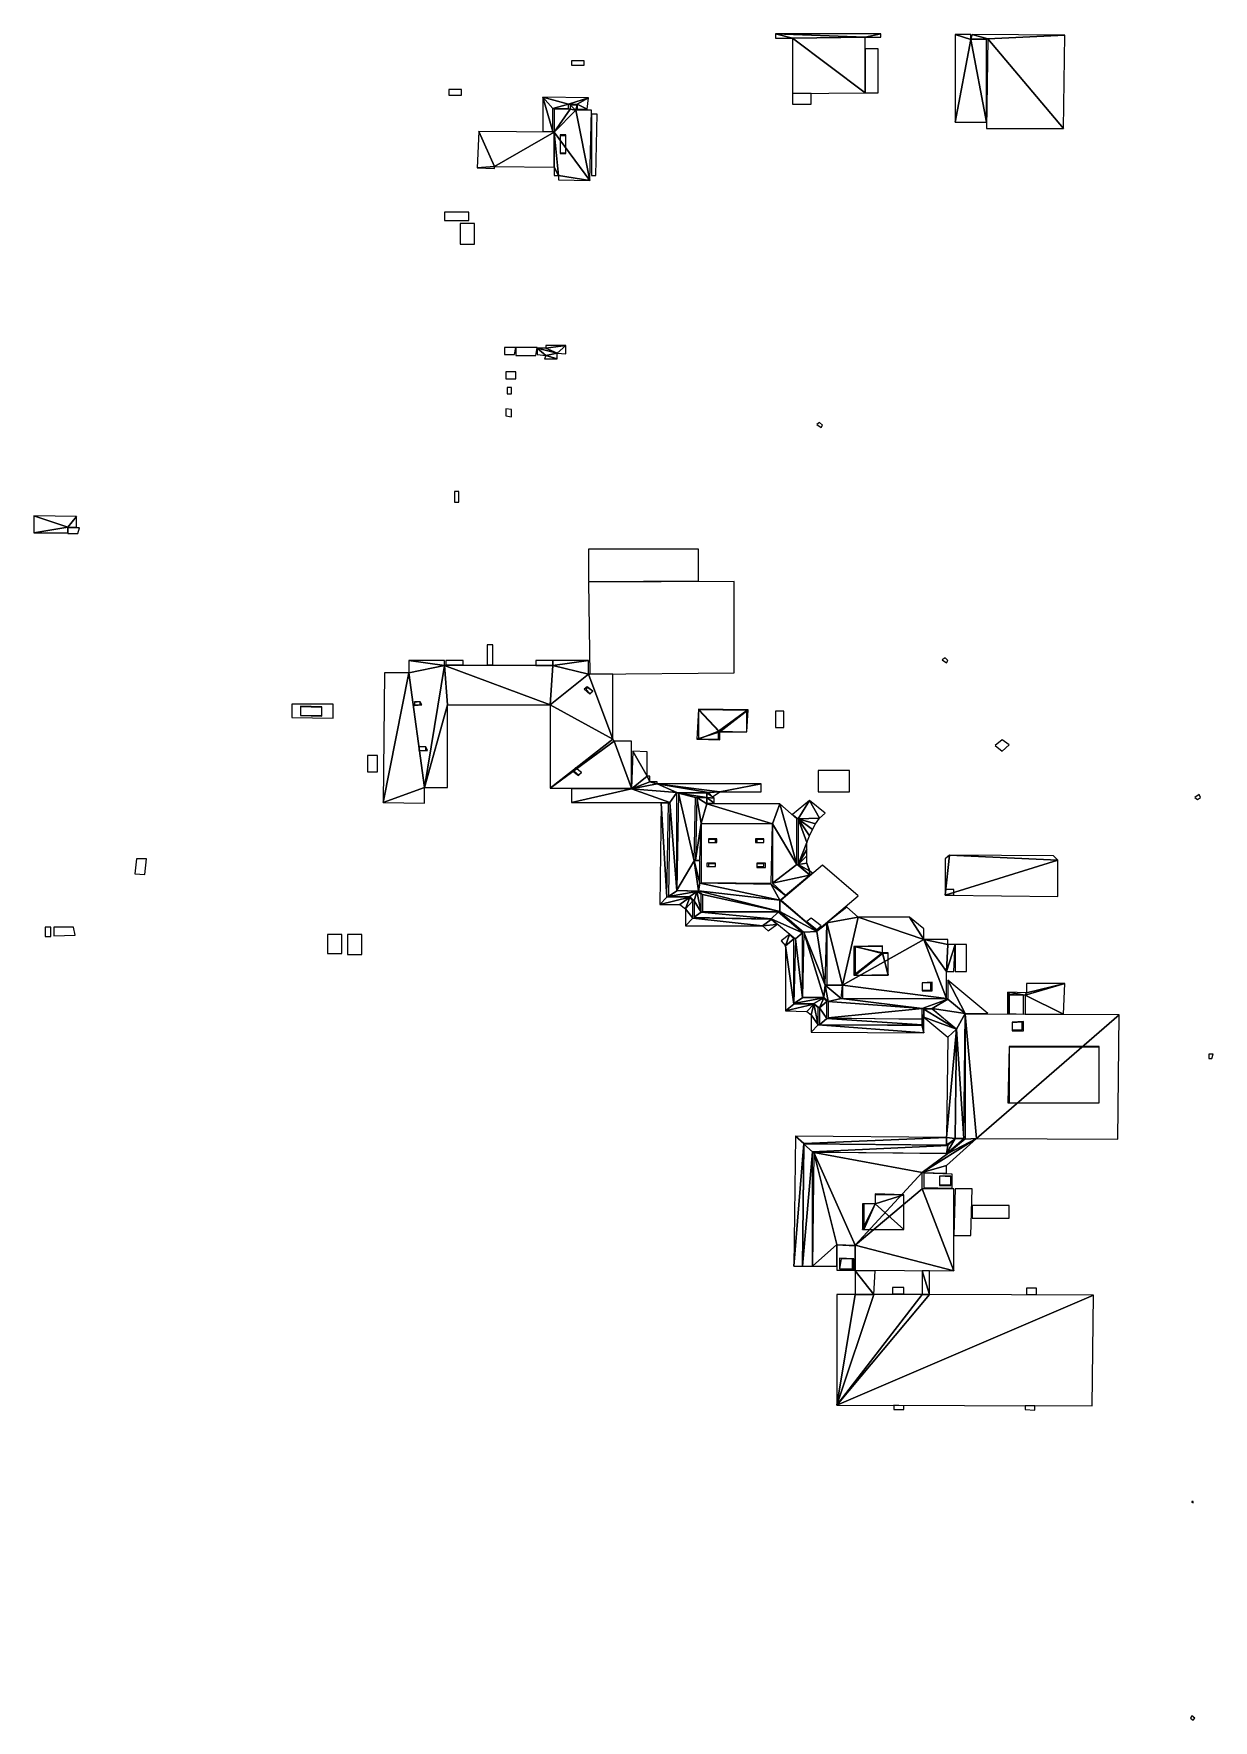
# Model space of a CAD drawing. Extents: x -35430092 to -35393830, y 11991942 to 12015432.
# Drawn here: x -35422628 to -35420326, y 12005410 to 12008702 of the extents above; entities that cross this region are included whole.
import ezdxf

# ---------------------------------------------------------------- set-up
doc = ezdxf.new("R2010")
doc.units = 0

msp = doc.modelspace()

# ---------------------------------------------------------------- linework, layer by layer
at = {"layer": 'mg_to_dxf', "color": 52}
for points in [[(-35421004.86, 12008694.71), (-35421004.86, 12008694.71), (-35420974.23, 12008701.67), (-35421180.26, 12008701.67)], [(-35421004.86, 12008694.71), (-35421004.86, 12008694.71), (-35421180.26, 12008701.67), (-35421146.85, 12008693.32)], [(-35421146.85, 12008693.32), (-35421146.85, 12008693.32), (-35421180.26, 12008701.67), (-35421180.26, 12008693.32)], [(-35421146.85, 12008693.32), (-35421146.85, 12008693.32), (-35421004.86, 12008586.13), (-35421004.86, 12008694.71)], [(-35421146.85, 12008693.32), (-35421146.85, 12008693.32), (-35421146.85, 12008584.74), (-35421004.86, 12008586.13)], [(-35421004.86, 12008694.71), (-35421004.86, 12008694.71), (-35420974.23, 12008694.71), (-35420974.23, 12008701.67)], [(-35420798.84, 12008690.53), (-35420798.84, 12008690.53), (-35420829.46, 12008700.28), (-35420829.46, 12008529.06)], [(-35420798.84, 12008690.53), (-35420798.84, 12008690.53), (-35420798.84, 12008700.28), (-35420829.46, 12008700.28)], [(-35420798.84, 12008690.53), (-35420798.84, 12008690.53), (-35420829.46, 12008529.06), (-35420768.21, 12008529.06)], [(-35420765.43, 12008691.92), (-35420765.43, 12008691.92), (-35420796.05, 12008700.28), (-35420798.84, 12008691.92)], [(-35420798.84, 12008690.53), (-35420798.84, 12008690.53), (-35420768.21, 12008529.06), (-35420768.21, 12008690.53)], [(-35420765.43, 12008691.92), (-35420765.43, 12008691.92), (-35420615.09, 12008698.88), (-35420796.05, 12008700.28)], [(-35420765.43, 12008691.92), (-35420765.43, 12008691.92), (-35420768.21, 12008516.53), (-35420617.87, 12008516.53)], [(-35420765.43, 12008691.92), (-35420765.43, 12008691.92), (-35420617.87, 12008516.53), (-35420615.09, 12008698.88)], [(-35421004.86, 12008586.13), (-35420979.8, 12008586.13), (-35420979.8, 12008672.44), (-35421004.86, 12008672.44)], [(-35421578.38, 12008640.42), (-35421553.32, 12008640.42), (-35421553.32, 12008648.77), (-35421578.38, 12008648.77)], [(-35421817.81, 12008581.95), (-35421792.75, 12008581.95), (-35421792.75, 12008593.09), (-35421817.81, 12008593.09)], [(-35421634.06, 12008577.78), (-35421634.06, 12008577.78), (-35421614.57, 12008510.96), (-35421614.57, 12008555.5)], [(-35421634.06, 12008577.78), (-35421634.06, 12008577.78), (-35421634.06, 12008510.96), (-35421614.57, 12008510.96)], [(-35421544.97, 12008576.39), (-35421544.97, 12008576.39), (-35421634.06, 12008577.78), (-35421583.95, 12008563.86)], [(-35421583.95, 12008563.86), (-35421583.95, 12008563.86), (-35421634.06, 12008577.78), (-35421614.57, 12008555.5)], [(-35421614.57, 12008555.5), (-35421614.57, 12008555.5), (-35421583.95, 12008555.5), (-35421583.95, 12008563.86)], [(-35421570.03, 12008552.72), (-35421570.03, 12008552.72), (-35421581.16, 12008554.11), (-35421611.79, 12008509.57)], [(-35421611.79, 12008509.57), (-35421611.79, 12008509.57), (-35421581.16, 12008554.11), (-35421611.79, 12008554.11)], [(-35421542.19, 12008414.91), (-35421542.19, 12008414.91), (-35421570.03, 12008552.72), (-35421611.79, 12008509.57)], [(-35421567.24, 12008563.86), (-35421567.24, 12008563.86), (-35421544.97, 12008576.39), (-35421583.95, 12008563.86)], [(-35421570.03, 12008552.72), (-35421570.03, 12008552.72), (-35421581.16, 12008562.46), (-35421581.16, 12008554.11)], [(-35421570.03, 12008552.72), (-35421570.03, 12008552.72), (-35421567.24, 12008562.46), (-35421581.16, 12008562.46)], [(-35421542.19, 12008414.91), (-35421542.19, 12008414.91), (-35421539.4, 12008552.72), (-35421570.03, 12008552.72)], [(-35421567.24, 12008563.86), (-35421567.24, 12008563.86), (-35421547.75, 12008554.11), (-35421544.97, 12008576.39)], [(-35421567.24, 12008563.86), (-35421567.24, 12008563.86), (-35421567.24, 12008554.11), (-35421547.75, 12008554.11)], [(-35421146.85, 12008563.86), (-35421110.65, 12008563.86), (-35421110.65, 12008584.74), (-35421146.85, 12008584.74)], [(-35421539.4, 12008424.65), (-35421531.05, 12008424.65), (-35421528.27, 12008544.37), (-35421539.4, 12008544.37)], [(-35421759.34, 12008510.96), (-35421759.34, 12008510.96), (-35421762.13, 12008439.97), (-35421728.72, 12008442.75)], [(-35421611.79, 12008509.57), (-35421611.79, 12008509.57), (-35421759.34, 12008510.96), (-35421728.72, 12008442.75)], [(-35421611.79, 12008509.57), (-35421611.79, 12008509.57), (-35421728.72, 12008442.75), (-35421611.79, 12008441.36)], [(-35421603.44, 12008424.65), (-35421603.44, 12008424.65), (-35421611.79, 12008509.57), (-35421611.79, 12008441.36)], [(-35421603.44, 12008424.65), (-35421603.44, 12008424.65), (-35421542.19, 12008414.91), (-35421611.79, 12008509.57)], [(-35421600.65, 12008504), (-35421600.65, 12008467.81), (-35421589.51, 12008467.81), (-35421589.51, 12008504)], [(-35421600.65, 12008502.61), (-35421600.65, 12008469.2), (-35421589.51, 12008469.2), (-35421589.51, 12008502.61)], [(-35421728.72, 12008438.57), (-35421728.72, 12008438.57), (-35421728.72, 12008442.75), (-35421762.13, 12008439.97)], [(-35421611.79, 12008441.36), (-35421611.79, 12008441.36), (-35421611.79, 12008424.65), (-35421603.44, 12008424.65)], [(-35421603.44, 12008424.65), (-35421603.44, 12008424.65), (-35421603.44, 12008416.3), (-35421542.19, 12008414.91)], [(-35421778.83, 12008353.66), (-35421826.16, 12008353.66), (-35421826.16, 12008336.95), (-35421778.83, 12008336.95)], [(-35421795.54, 12008291.02), (-35421767.7, 12008291.02), (-35421767.7, 12008331.39), (-35421795.54, 12008331.39)], [(-35421628.49, 12008087.78), (-35421628.49, 12008087.78), (-35421589.51, 12008093.35), (-35421628.49, 12008093.35)], [(-35421606.22, 12008078.04), (-35421606.22, 12008078.04), (-35421589.51, 12008093.35), (-35421628.49, 12008087.78)], [(-35421606.22, 12008078.04), (-35421606.22, 12008078.04), (-35421589.51, 12008076.64), (-35421589.51, 12008093.35)], [(-35421709.23, 12008075.25), (-35421689.74, 12008075.25), (-35421686.96, 12008089.17), (-35421709.23, 12008089.17)], [(-35421686.96, 12008073.86), (-35421647.98, 12008073.86), (-35421645.2, 12008089.17), (-35421686.96, 12008089.17)], [(-35421628.49, 12008073.86), (-35421628.49, 12008073.86), (-35421645.2, 12008087.78), (-35421645.2, 12008075.25)], [(-35421606.22, 12008078.04), (-35421606.22, 12008078.04), (-35421645.2, 12008087.78), (-35421628.49, 12008073.86)], [(-35421606.22, 12008078.04), (-35421606.22, 12008078.04), (-35421628.49, 12008087.78), (-35421645.2, 12008087.78)], [(-35421628.49, 12008073.86), (-35421628.49, 12008073.86), (-35421631.28, 12008066.9), (-35421606.22, 12008066.9)], [(-35421628.49, 12008073.86), (-35421628.49, 12008073.86), (-35421606.22, 12008066.9), (-35421606.22, 12008078.04)], [(-35421706.45, 12008027.92), (-35421686.96, 12008027.92), (-35421686.96, 12008041.84), (-35421706.45, 12008041.84)], [(-35421703.66, 12008011.22), (-35421703.66, 12007998.69), (-35421695.31, 12007998.69), (-35421695.31, 12008011.22)], [(-35421695.31, 12007954.14), (-35421695.31, 12007968.07), (-35421706.45, 12007969.46), (-35421706.45, 12007955.54)], [(-35421099.52, 12007938.83), (-35421091.17, 12007933.26), (-35421088.38, 12007937.44), (-35421093.95, 12007943.01)], [(-35421806.67, 12007787.1), (-35421798.32, 12007787.1), (-35421798.32, 12007807.98), (-35421806.67, 12007807.98)], [(-35422561.16, 12007738.38), (-35422561.16, 12007738.38), (-35422544.45, 12007759.26), (-35422627.97, 12007760.65)], [(-35422561.16, 12007738.38), (-35422561.16, 12007738.38), (-35422627.97, 12007760.65), (-35422627.97, 12007727.24)], [(-35422561.16, 12007738.38), (-35422561.16, 12007738.38), (-35422627.97, 12007727.24), (-35422561.16, 12007727.24)], [(-35422561.16, 12007738.38), (-35422561.16, 12007738.38), (-35422544.45, 12007738.38), (-35422544.45, 12007759.26)], [(-35422541.67, 12007725.85), (-35422538.88, 12007736.99), (-35422561.16, 12007736.99), (-35422561.16, 12007725.85)], [(-35421330.6, 12007633.98), (-35421330.6, 12007695.23), (-35421544.97, 12007695.23), (-35421544.97, 12007632.58)], [(-35421260.99, 12007454.4), (-35421260.99, 12007632.58), (-35421544.97, 12007631.19), (-35421542.19, 12007451.62)], [(-35421742.64, 12007469.72), (-35421731.5, 12007469.72), (-35421731.5, 12007508.69), (-35421742.64, 12007508.69)], [(-35421826.16, 12007468.32), (-35421826.16, 12007468.32), (-35421895.76, 12007478.07), (-35421895.76, 12007454.4)], [(-35421826.16, 12007468.32), (-35421826.16, 12007468.32), (-35421826.16, 12007478.07), (-35421895.76, 12007478.07)], [(-35421826.16, 12007468.32), (-35421826.16, 12007468.32), (-35421895.76, 12007454.4), (-35421865.14, 12007230.29)], [(-35421826.16, 12007468.32), (-35421826.16, 12007468.32), (-35421865.14, 12007230.29), (-35421820.59, 12007391.76)], [(-35421620.14, 12007391.76), (-35421620.14, 12007391.76), (-35421826.16, 12007468.32), (-35421820.59, 12007391.76)], [(-35421620.14, 12007391.76), (-35421620.14, 12007391.76), (-35421614.57, 12007468.32), (-35421826.16, 12007468.32)], [(-35421823.38, 12007469.72), (-35421789.97, 12007469.72), (-35421789.97, 12007478.07), (-35421823.38, 12007478.07)], [(-35421647.98, 12007478.07), (-35421647.98, 12007468.32), (-35421614.57, 12007468.32), (-35421614.57, 12007478.07)], [(-35421620.14, 12007391.76), (-35421620.14, 12007391.76), (-35421544.97, 12007451.62), (-35421614.57, 12007468.32)], [(-35421544.97, 12007451.62), (-35421544.97, 12007451.62), (-35421544.97, 12007478.07), (-35421614.57, 12007468.32)], [(-35421614.57, 12007468.32), (-35421614.57, 12007468.32), (-35421544.97, 12007478.07), (-35421614.57, 12007478.07)], [(-35420854.52, 12007479.46), (-35420846.17, 12007473.89), (-35420843.38, 12007478.07), (-35420848.95, 12007483.64)], [(-35421895.76, 12007454.4), (-35421895.76, 12007454.4), (-35421945.88, 12007201.05), (-35421865.14, 12007230.29)], [(-35421895.76, 12007454.4), (-35421895.76, 12007454.4), (-35421943.09, 12007454.4), (-35421945.88, 12007201.05)], [(-35421620.14, 12007391.76), (-35421620.14, 12007391.76), (-35421497.64, 12007324.94), (-35421544.97, 12007451.62)], [(-35421497.64, 12007324.94), (-35421497.64, 12007324.94), (-35421497.64, 12007451.62), (-35421544.97, 12007451.62)], [(-35421542.19, 12007412.64), (-35421536.62, 12007418.21), (-35421547.75, 12007426.56), (-35421553.32, 12007422.39)], [(-35421542.19, 12007414.03), (-35421536.62, 12007418.21), (-35421547.75, 12007425.17), (-35421550.54, 12007422.39)], [(-35422124.06, 12007366.71), (-35422043.32, 12007365.31), (-35422043.32, 12007393.15), (-35422124.06, 12007393.15)], [(-35422107.35, 12007370.88), (-35422065.59, 12007369.49), (-35422065.59, 12007387.59), (-35422107.35, 12007388.98)], [(-35422107.35, 12007370.88), (-35422065.59, 12007370.88), (-35422065.59, 12007386.19), (-35422107.35, 12007387.59)], [(-35421884.63, 12007391.76), (-35421873.49, 12007391.76), (-35421873.49, 12007397.33), (-35421884.63, 12007395.94)], [(-35421884.63, 12007390.37), (-35421870.71, 12007391.76), (-35421873.49, 12007397.33), (-35421884.63, 12007397.33)], [(-35421820.59, 12007391.76), (-35421820.59, 12007391.76), (-35421865.14, 12007230.29), (-35421820.59, 12007230.29)], [(-35421620.14, 12007391.76), (-35421620.14, 12007391.76), (-35421620.14, 12007228.89), (-35421497.64, 12007324.94)], [(-35421288.83, 12007338.86), (-35421288.83, 12007338.86), (-35421330.6, 12007383.41), (-35421333.38, 12007324.94)], [(-35421288.83, 12007338.86), (-35421288.83, 12007338.86), (-35421233.15, 12007382.02), (-35421330.6, 12007383.41)], [(-35421291.62, 12007340.26), (-35421291.62, 12007340.26), (-35421235.94, 12007380.63), (-35421330.6, 12007382.02)], [(-35421291.62, 12007340.26), (-35421291.62, 12007340.26), (-35421330.6, 12007382.02), (-35421330.6, 12007324.94)], [(-35421291.62, 12007340.26), (-35421291.62, 12007340.26), (-35421235.94, 12007338.86), (-35421235.94, 12007380.63)], [(-35421288.83, 12007338.86), (-35421288.83, 12007338.86), (-35421235.94, 12007338.86), (-35421233.15, 12007382.02)], [(-35421180.26, 12007347.22), (-35421163.55, 12007347.22), (-35421163.55, 12007379.23), (-35421180.26, 12007379.23)], [(-35421288.83, 12007338.86), (-35421288.83, 12007338.86), (-35421333.38, 12007324.94), (-35421288.83, 12007323.55)], [(-35421291.62, 12007340.26), (-35421291.62, 12007340.26), (-35421330.6, 12007324.94), (-35421291.62, 12007324.94)], [(-35421876.27, 12007302.67), (-35421862.35, 12007302.67), (-35421862.35, 12007309.63), (-35421876.27, 12007309.63)], [(-35421876.27, 12007302.67), (-35421859.57, 12007302.67), (-35421862.35, 12007309.63), (-35421876.27, 12007309.63)], [(-35421497.64, 12007324.94), (-35421497.64, 12007324.94), (-35421620.14, 12007228.89), (-35421494.86, 12007320.77)], [(-35421620.14, 12007228.89), (-35421620.14, 12007228.89), (-35421461.45, 12007228.89), (-35421494.86, 12007320.77)], [(-35421494.86, 12007320.77), (-35421494.86, 12007320.77), (-35421461.45, 12007228.89), (-35421461.45, 12007320.77)], [(-35421430.82, 12007252.56), (-35421430.82, 12007252.56), (-35421458.66, 12007301.28), (-35421461.45, 12007227.5)], [(-35421430.82, 12007252.56), (-35421430.82, 12007252.56), (-35421430.82, 12007299.89), (-35421458.66, 12007301.28)], [(-35420723.67, 12007313.81), (-35420737.59, 12007323.55), (-35420751.51, 12007312.42), (-35420737.59, 12007301.28)], [(-35421957.01, 12007260.91), (-35421957.01, 12007292.93), (-35421976.5, 12007292.93), (-35421976.5, 12007260.91)], [(-35421558.89, 12007259.52), (-35421570.03, 12007269.26), (-35421575.59, 12007262.3), (-35421564.46, 12007253.95)], [(-35421558.89, 12007259.52), (-35421570.03, 12007267.87), (-35421572.81, 12007262.3), (-35421564.46, 12007255.34)], [(-35421425.25, 12007241.42), (-35421425.25, 12007241.42), (-35421430.82, 12007252.56), (-35421461.45, 12007227.5)], [(-35421461.45, 12007227.5), (-35421461.45, 12007227.5), (-35421411.33, 12007237.25), (-35421425.25, 12007241.42)], [(-35421372.36, 12007220.54), (-35421372.36, 12007220.54), (-35421411.33, 12007237.25), (-35421461.45, 12007227.5)], [(-35421425.25, 12007241.42), (-35421425.25, 12007241.42), (-35421425.25, 12007252.56), (-35421430.82, 12007252.56)], [(-35421411.33, 12007237.25), (-35421411.33, 12007237.25), (-35421411.33, 12007241.42), (-35421425.25, 12007241.42)], [(-35421311.11, 12007220.54), (-35421311.11, 12007220.54), (-35421288.83, 12007221.93), (-35421411.33, 12007237.25)], [(-35421372.36, 12007220.54), (-35421372.36, 12007220.54), (-35421311.11, 12007220.54), (-35421411.33, 12007237.25)], [(-35421208.1, 12007237.25), (-35421208.1, 12007237.25), (-35421411.33, 12007237.25), (-35421288.83, 12007221.93)], [(-35421288.83, 12007221.93), (-35421288.83, 12007221.93), (-35421208.1, 12007221.93), (-35421208.1, 12007237.25)], [(-35421096.73, 12007221.93), (-35421035.48, 12007221.93), (-35421035.48, 12007263.69), (-35421096.73, 12007263.69)], [(-35421865.14, 12007230.29), (-35421865.14, 12007230.29), (-35421945.88, 12007201.05), (-35421865.14, 12007199.66)], [(-35421461.45, 12007227.5), (-35421461.45, 12007227.5), (-35421578.38, 12007201.05), (-35421386.28, 12007201.05)], [(-35421461.45, 12007227.5), (-35421461.45, 12007227.5), (-35421578.38, 12007227.5), (-35421578.38, 12007201.05)], [(-35421372.36, 12007220.54), (-35421372.36, 12007220.54), (-35421461.45, 12007227.5), (-35421386.28, 12007201.05)], [(-35421372.36, 12007028.44), (-35421372.36, 12007028.44), (-35421372.36, 12007220.54), (-35421386.28, 12007201.05)], [(-35421338.95, 12007086.91), (-35421338.95, 12007086.91), (-35421369.57, 12007219.15), (-35421372.36, 12007029.83)], [(-35421313.89, 12007210.8), (-35421313.89, 12007210.8), (-35421313.89, 12007219.15), (-35421369.57, 12007219.15)], [(-35421336.16, 12007210.8), (-35421336.16, 12007210.8), (-35421313.89, 12007210.8), (-35421369.57, 12007219.15)], [(-35421338.95, 12007086.91), (-35421338.95, 12007086.91), (-35421336.16, 12007210.8), (-35421369.57, 12007219.15)], [(-35421333.38, 12007210.8), (-35421333.38, 12007210.8), (-35421336.16, 12007088.3), (-35421325.03, 12007160.68)], [(-35421313.89, 12007198.27), (-35421313.89, 12007198.27), (-35421313.89, 12007210.8), (-35421333.38, 12007210.8)], [(-35421313.89, 12007198.27), (-35421313.89, 12007198.27), (-35421333.38, 12007210.8), (-35421325.03, 12007160.68)], [(-35421313.89, 12007210.8), (-35421313.89, 12007210.8), (-35421299.97, 12007209.41), (-35421313.89, 12007219.15)], [(-35421313.89, 12007210.8), (-35421313.89, 12007210.8), (-35421299.97, 12007199.66), (-35421299.97, 12007209.41)], [(-35421313.89, 12007210.8), (-35421313.89, 12007210.8), (-35421313.89, 12007199.66), (-35421299.97, 12007199.66)], [(-35421311.11, 12007220.54), (-35421311.11, 12007220.54), (-35421302.76, 12007212.19), (-35421288.83, 12007221.93)], [(-35421135.71, 12007169.04), (-35421135.71, 12007169.04), (-35421113.44, 12007205.23), (-35421146.85, 12007177.39)], [(-35421093.95, 12007170.43), (-35421093.95, 12007170.43), (-35421113.44, 12007205.23), (-35421135.71, 12007169.04)], [(-35421093.95, 12007170.43), (-35421093.95, 12007170.43), (-35421082.81, 12007180.17), (-35421113.44, 12007205.23)], [(-35420356.17, 12007206.62), (-35420350.6, 12007210.8), (-35420353.39, 12007216.37), (-35420361.74, 12007210.8)], [(-35421405.77, 12007001.99), (-35421405.77, 12007001.99), (-35421391.85, 12007015.91), (-35421402.98, 12007199.66)], [(-35421402.98, 12007199.66), (-35421402.98, 12007199.66), (-35421391.85, 12007015.91), (-35421389.06, 12007199.66)], [(-35421372.36, 12007028.44), (-35421372.36, 12007028.44), (-35421386.28, 12007201.05), (-35421389.06, 12007017.3)], [(-35421313.89, 12007198.27), (-35421313.89, 12007198.27), (-35421325.03, 12007160.68), (-35421185.82, 12007159.29)], [(-35421313.89, 12007198.27), (-35421313.89, 12007198.27), (-35421185.82, 12007159.29), (-35421171.9, 12007198.27)], [(-35421185.82, 12007159.29), (-35421185.82, 12007159.29), (-35421138.49, 12007079.95), (-35421171.9, 12007198.27)], [(-35421138.49, 12007079.95), (-35421138.49, 12007079.95), (-35421138.49, 12007169.04), (-35421171.9, 12007198.27)], [(-35421093.95, 12007170.43), (-35421093.95, 12007170.43), (-35421135.71, 12007169.04), (-35421102.3, 12007159.29)], [(-35421325.03, 12007160.68), (-35421325.03, 12007160.68), (-35421336.16, 12007088.3), (-35421327.81, 12007088.3)], [(-35421188.61, 12007043.75), (-35421185.82, 12007159.29), (-35421325.03, 12007159.29), (-35421325.03, 12007045.14)], [(-35421185.82, 12007159.29), (-35421185.82, 12007159.29), (-35421185.82, 12007043.75), (-35421138.49, 12007079.95)], [(-35421135.71, 12007169.04), (-35421135.71, 12007169.04), (-35421135.71, 12007079.95), (-35421119.01, 12007123.1)], [(-35421135.71, 12007169.04), (-35421135.71, 12007169.04), (-35421119.01, 12007123.1), (-35421113.44, 12007135.63)], [(-35421135.71, 12007169.04), (-35421135.71, 12007169.04), (-35421113.44, 12007135.63), (-35421107.87, 12007148.16)], [(-35421135.71, 12007169.04), (-35421135.71, 12007169.04), (-35421107.87, 12007148.16), (-35421102.3, 12007159.29)], [(-35421311.11, 12007123.1), (-35421294.4, 12007123.1), (-35421294.4, 12007130.06), (-35421311.11, 12007130.06)], [(-35421311.11, 12007123.1), (-35421297.19, 12007123.1), (-35421297.19, 12007128.67), (-35421311.11, 12007128.67)], [(-35421219.23, 12007123.1), (-35421202.53, 12007123.1), (-35421202.53, 12007130.06), (-35421219.23, 12007130.06)], [(-35421216.45, 12007123.1), (-35421202.53, 12007123.1), (-35421202.53, 12007128.67), (-35421216.45, 12007128.67)], [(-35421119.01, 12007123.1), (-35421119.01, 12007123.1), (-35421135.71, 12007079.95), (-35421119.01, 12007109.18)], [(-35421119.01, 12007109.18), (-35421119.01, 12007109.18), (-35421135.71, 12007079.95), (-35421119.01, 12007096.65)], [(-35422410.82, 12007060.46), (-35422408.03, 12007091.08), (-35422427.52, 12007091.08), (-35422430.3, 12007061.85)], [(-35421338.95, 12007086.91), (-35421338.95, 12007086.91), (-35421372.36, 12007029.83), (-35421330.6, 12007028.44)], [(-35421327.81, 12007043.75), (-35421327.81, 12007043.75), (-35421327.81, 12007086.91), (-35421338.95, 12007086.91)], [(-35421327.81, 12007043.75), (-35421327.81, 12007043.75), (-35421338.95, 12007086.91), (-35421330.6, 12007028.44)], [(-35421313.89, 12007075.77), (-35421297.19, 12007075.77), (-35421297.19, 12007082.73), (-35421313.89, 12007082.73)], [(-35421311.11, 12007075.77), (-35421297.19, 12007075.77), (-35421297.19, 12007081.34), (-35421311.11, 12007081.34)], [(-35421216.45, 12007074.38), (-35421199.74, 12007074.38), (-35421199.74, 12007082.73), (-35421216.45, 12007082.73)], [(-35421216.45, 12007075.77), (-35421202.53, 12007075.77), (-35421202.53, 12007081.34), (-35421216.45, 12007081.34)], [(-35421185.82, 12007043.75), (-35421185.82, 12007043.75), (-35421113.44, 12007059.07), (-35421138.49, 12007079.95)], [(-35421088.38, 12007078.55), (-35421169.12, 12007010.34), (-35421099.52, 12006950.49), (-35421018.78, 12007018.7)], [(-35421119.01, 12007096.65), (-35421119.01, 12007096.65), (-35421135.71, 12007079.95), (-35421119.01, 12007082.73)], [(-35421135.71, 12007079.95), (-35421135.71, 12007079.95), (-35421113.44, 12007067.42), (-35421119.01, 12007082.73)], [(-35421135.71, 12007079.95), (-35421135.71, 12007079.95), (-35421113.44, 12007060.46), (-35421113.44, 12007067.42)], [(-35421113.44, 12007067.42), (-35421113.44, 12007067.42), (-35421113.44, 12007070.2), (-35421119.01, 12007082.73)], [(-35420629.01, 12007088.3), (-35420629.01, 12007088.3), (-35420840.6, 12007098.04), (-35420848.95, 12007020.09)], [(-35420848.95, 12007020.09), (-35420848.95, 12007020.09), (-35420840.6, 12007098.04), (-35420848.95, 12007091.08)], [(-35420629.01, 12007088.3), (-35420629.01, 12007088.3), (-35420848.95, 12007020.09), (-35420629.01, 12007017.3)], [(-35420637.36, 12007096.65), (-35420637.36, 12007096.65), (-35420840.6, 12007098.04), (-35420629.01, 12007088.3)], [(-35421330.6, 12007028.44), (-35421330.6, 12007028.44), (-35421171.9, 12007010.34), (-35421327.81, 12007043.75)], [(-35421171.9, 12007010.34), (-35421171.9, 12007010.34), (-35421188.61, 12007040.97), (-35421327.81, 12007043.75)], [(-35421171.9, 12007010.34), (-35421171.9, 12007010.34), (-35421160.77, 12007018.7), (-35421188.61, 12007040.97)], [(-35421185.82, 12007043.75), (-35421185.82, 12007043.75), (-35421160.77, 12007020.09), (-35421113.44, 12007059.07)], [(-35421113.44, 12007067.42), (-35421113.44, 12007067.42), (-35421113.44, 12007060.46), (-35421107.87, 12007063.24)], [(-35421347.3, 12007015.91), (-35421347.3, 12007015.91), (-35421405.77, 12007001.99), (-35421366.79, 12007001.99)], [(-35421347.3, 12007015.91), (-35421347.3, 12007015.91), (-35421391.85, 12007015.91), (-35421405.77, 12007001.99)], [(-35421333.38, 12007027.05), (-35421333.38, 12007027.05), (-35421372.36, 12007028.44), (-35421389.06, 12007017.3)], [(-35421333.38, 12007027.05), (-35421333.38, 12007027.05), (-35421389.06, 12007017.3), (-35421347.3, 12007017.3)], [(-35421347.3, 12007015.91), (-35421347.3, 12007015.91), (-35421366.79, 12007001.99), (-35421355.65, 12006993.64)], [(-35421355.65, 12006993.64), (-35421355.65, 12006993.64), (-35421341.73, 12007008.95), (-35421347.3, 12007015.91)], [(-35421341.73, 12006975.54), (-35421341.73, 12006975.54), (-35421341.73, 12007008.95), (-35421355.65, 12006993.64)], [(-35421333.38, 12007027.05), (-35421333.38, 12007027.05), (-35421347.3, 12007017.3), (-35421338.95, 12007008.95)], [(-35421325.03, 12006986.68), (-35421325.03, 12006986.68), (-35421333.38, 12007027.05), (-35421338.95, 12007008.95)], [(-35421325.03, 12006986.68), (-35421325.03, 12006986.68), (-35421338.95, 12007008.95), (-35421338.95, 12006976.94)], [(-35421325.03, 12006986.68), (-35421325.03, 12006986.68), (-35421325.03, 12007021.48), (-35421333.38, 12007027.05)], [(-35421330.6, 12007028.44), (-35421330.6, 12007028.44), (-35421322.24, 12007021.48), (-35421171.9, 12006988.07)], [(-35421171.9, 12006988.07), (-35421171.9, 12006988.07), (-35421171.9, 12007010.34), (-35421330.6, 12007028.44)], [(-35421322.24, 12007021.48), (-35421322.24, 12007021.48), (-35421322.24, 12006988.07), (-35421171.9, 12006988.07)], [(-35421099.52, 12006949.09), (-35421099.52, 12006949.09), (-35421171.9, 12007010.34), (-35421171.9, 12006988.07)], [(-35420832.25, 12007020.09), (-35420832.25, 12007031.22), (-35420848.95, 12007031.22), (-35420848.95, 12007020.09)], [(-35421341.73, 12006975.54), (-35421341.73, 12006975.54), (-35421355.65, 12006993.64), (-35421355.65, 12006960.23)], [(-35421341.73, 12006975.54), (-35421341.73, 12006975.54), (-35421355.65, 12006960.23), (-35421205.31, 12006960.23)], [(-35421205.31, 12006960.23), (-35421205.31, 12006960.23), (-35421188.61, 12006972.76), (-35421341.73, 12006975.54)], [(-35421188.61, 12006974.15), (-35421188.61, 12006974.15), (-35421325.03, 12006986.68), (-35421338.95, 12006976.94)], [(-35421188.61, 12006974.15), (-35421188.61, 12006974.15), (-35421174.69, 12006986.68), (-35421325.03, 12006986.68)], [(-35421188.61, 12006972.76), (-35421188.61, 12006972.76), (-35421205.31, 12006960.23), (-35421177.47, 12006963.01)], [(-35421188.61, 12006974.15), (-35421188.61, 12006974.15), (-35421127.36, 12006946.31), (-35421174.69, 12006986.68)], [(-35421188.61, 12006974.15), (-35421188.61, 12006974.15), (-35421141.28, 12006935.17), (-35421127.36, 12006946.31)], [(-35421099.52, 12006949.09), (-35421099.52, 12006949.09), (-35421171.9, 12006988.07), (-35421124.57, 12006947.7)], [(-35421099.52, 12006953.27), (-35421091.17, 12006960.23), (-35421110.65, 12006975.54), (-35421119.01, 12006968.58)], [(-35421018.78, 12006976.94), (-35421018.78, 12006976.94), (-35421041.05, 12006996.42), (-35421080.03, 12006965.8)], [(-35421018.78, 12006976.94), (-35421018.78, 12006976.94), (-35421080.03, 12006965.8), (-35421049.4, 12006844.69)], [(-35421018.78, 12006976.94), (-35421018.78, 12006976.94), (-35421049.4, 12006844.69), (-35420890.71, 12006933.78)], [(-35420890.71, 12006933.78), (-35420890.71, 12006933.78), (-35420918.55, 12006976.94), (-35421018.78, 12006976.94)], [(-35420890.71, 12006933.78), (-35420890.71, 12006933.78), (-35420890.71, 12006954.66), (-35420918.55, 12006976.94)], [(-35422594.57, 12006957.45), (-35422605.7, 12006957.45), (-35422605.7, 12006939.35), (-35422594.57, 12006939.35)], [(-35422589, 12006957.45), (-35422589, 12006940.74), (-35422547.24, 12006942.13), (-35422550.02, 12006957.45)], [(-35422054.45, 12006943.53), (-35422054.45, 12006905.94), (-35422026.61, 12006905.94), (-35422026.61, 12006943.53)], [(-35421987.64, 12006904.55), (-35421987.64, 12006943.53), (-35422015.48, 12006943.53), (-35422015.48, 12006904.55)], [(-35421205.31, 12006960.23), (-35421205.31, 12006960.23), (-35421194.18, 12006950.49), (-35421177.47, 12006963.01)], [(-35421152.42, 12006943.53), (-35421152.42, 12006943.53), (-35421169.12, 12006931), (-35421160.77, 12006921.25)], [(-35421160.77, 12006921.25), (-35421160.77, 12006921.25), (-35421144.06, 12006935.17), (-35421152.42, 12006943.53)], [(-35421141.28, 12006935.17), (-35421141.28, 12006935.17), (-35421127.36, 12006819.64), (-35421127.36, 12006946.31)], [(-35421124.57, 12006947.7), (-35421124.57, 12006947.7), (-35421127.36, 12006821.03), (-35421085.6, 12006821.03)], [(-35421082.81, 12006844.69), (-35421082.81, 12006844.69), (-35421099.52, 12006949.09), (-35421124.57, 12006947.7)], [(-35421082.81, 12006844.69), (-35421082.81, 12006844.69), (-35421124.57, 12006947.7), (-35421085.6, 12006821.03)], [(-35421082.81, 12006844.69), (-35421082.81, 12006844.69), (-35421080.03, 12006964.41), (-35421099.52, 12006949.09)], [(-35421049.4, 12006844.69), (-35421049.4, 12006844.69), (-35421080.03, 12006965.8), (-35421080.03, 12006844.69)], [(-35421144.06, 12006807.11), (-35421144.06, 12006807.11), (-35421144.06, 12006935.17), (-35421160.77, 12006921.25)], [(-35421144.06, 12006807.11), (-35421144.06, 12006807.11), (-35421160.77, 12006921.25), (-35421160.77, 12006794.58)], [(-35421141.28, 12006935.17), (-35421141.28, 12006935.17), (-35421144.06, 12006808.5), (-35421127.36, 12006819.64)], [(-35420890.71, 12006933.78), (-35420890.71, 12006933.78), (-35421049.4, 12006844.69), (-35420846.17, 12006818.24)], [(-35420971.45, 12006907.33), (-35420971.45, 12006907.33), (-35420971.45, 12006921.25), (-35421027.13, 12006919.86)], [(-35420971.45, 12006907.33), (-35420971.45, 12006907.33), (-35421027.13, 12006919.86), (-35421027.13, 12006864.18)], [(-35420971.45, 12006907.33), (-35420971.45, 12006907.33), (-35421027.13, 12006864.18), (-35420960.31, 12006864.18)], [(-35420971.45, 12006905.94), (-35420971.45, 12006905.94), (-35421024.35, 12006919.86), (-35421024.35, 12006864.18)], [(-35420971.45, 12006905.94), (-35420971.45, 12006905.94), (-35420971.45, 12006919.86), (-35421024.35, 12006919.86)], [(-35420971.45, 12006907.33), (-35420971.45, 12006907.33), (-35420960.31, 12006864.18), (-35420960.31, 12006907.33)], [(-35420843.38, 12006924.04), (-35420843.38, 12006924.04), (-35420843.38, 12006933.78), (-35420890.71, 12006933.78)], [(-35420846.17, 12006871.14), (-35420846.17, 12006871.14), (-35420843.38, 12006924.04), (-35420890.71, 12006933.78)], [(-35420890.71, 12006933.78), (-35420890.71, 12006933.78), (-35420846.17, 12006818.24), (-35420846.17, 12006871.14)], [(-35420846.17, 12006871.14), (-35420846.17, 12006871.14), (-35420829.46, 12006924.04), (-35420843.38, 12006924.04)], [(-35420846.17, 12006871.14), (-35420846.17, 12006871.14), (-35420832.25, 12006871.14), (-35420829.46, 12006924.04)], [(-35420807.19, 12006871.14), (-35420807.19, 12006924.04), (-35420829.46, 12006924.04), (-35420829.46, 12006871.14)], [(-35420971.45, 12006905.94), (-35420971.45, 12006905.94), (-35421024.35, 12006864.18), (-35420960.31, 12006865.57)], [(-35420971.45, 12006905.94), (-35420971.45, 12006905.94), (-35420960.31, 12006865.57), (-35420960.31, 12006905.94)], [(-35421082.81, 12006844.69), (-35421082.81, 12006844.69), (-35421085.6, 12006821.03), (-35421077.25, 12006812.67)], [(-35421052.19, 12006818.24), (-35421052.19, 12006818.24), (-35421049.4, 12006844.69), (-35421082.81, 12006844.69)], [(-35421082.81, 12006844.69), (-35421082.81, 12006844.69), (-35421077.25, 12006812.67), (-35421052.19, 12006818.24)], [(-35420846.17, 12006818.24), (-35420846.17, 12006818.24), (-35421049.4, 12006844.69), (-35421049.4, 12006818.24)], [(-35420874.01, 12006833.56), (-35420874.01, 12006850.26), (-35420893.5, 12006848.87), (-35420893.5, 12006833.56)], [(-35420876.79, 12006834.95), (-35420876.79, 12006848.87), (-35420893.5, 12006848.87), (-35420893.5, 12006834.95)], [(-35420809.97, 12006789.01), (-35420809.97, 12006789.01), (-35420843.38, 12006854.44), (-35420843.38, 12006816.85)], [(-35420809.97, 12006789.01), (-35420809.97, 12006789.01), (-35420765.43, 12006789.01), (-35420843.38, 12006854.44)], [(-35420693.04, 12006825.2), (-35420693.04, 12006825.2), (-35420617.87, 12006787.62), (-35420615.09, 12006847.48)], [(-35420693.04, 12006825.2), (-35420693.04, 12006825.2), (-35420615.09, 12006847.48), (-35420690.26, 12006829.38)], [(-35420615.09, 12006847.48), (-35420615.09, 12006847.48), (-35420690.26, 12006847.48), (-35420690.26, 12006829.38)], [(-35421144.06, 12006808.5), (-35421144.06, 12006808.5), (-35421085.6, 12006819.64), (-35421127.36, 12006819.64)], [(-35421144.06, 12006808.5), (-35421144.06, 12006808.5), (-35421105.09, 12006808.5), (-35421085.6, 12006819.64)], [(-35421105.09, 12006808.5), (-35421105.09, 12006808.5), (-35421093.95, 12006800.15), (-35421085.6, 12006819.64)], [(-35421093.95, 12006800.15), (-35421093.95, 12006800.15), (-35421080.03, 12006812.67), (-35421085.6, 12006819.64)], [(-35421093.95, 12006800.15), (-35421093.95, 12006800.15), (-35421080.03, 12006779.27), (-35421080.03, 12006812.67)], [(-35421077.25, 12006812.67), (-35421077.25, 12006812.67), (-35420893.5, 12006798.75), (-35421052.19, 12006818.24)], [(-35421077.25, 12006812.67), (-35421077.25, 12006812.67), (-35421077.25, 12006780.66), (-35420893.5, 12006798.75)], [(-35421052.19, 12006818.24), (-35421052.19, 12006818.24), (-35420893.5, 12006798.75), (-35420843.38, 12006816.85)], [(-35420843.38, 12006816.85), (-35420843.38, 12006816.85), (-35420893.5, 12006798.75), (-35420874.01, 12006798.75)], [(-35420874.01, 12006798.75), (-35420874.01, 12006798.75), (-35420809.97, 12006789.01), (-35420843.38, 12006816.85)], [(-35420723.67, 12006826.6), (-35420723.67, 12006826.6), (-35420693.04, 12006825.2), (-35420726.45, 12006830.77)], [(-35420726.45, 12006830.77), (-35420726.45, 12006830.77), (-35420693.04, 12006825.2), (-35420690.26, 12006829.38)], [(-35420726.45, 12006787.62), (-35420726.45, 12006787.62), (-35420726.45, 12006830.77), (-35420726.45, 12006787.62)], [(-35420723.67, 12006826.6), (-35420723.67, 12006826.6), (-35420726.45, 12006830.77), (-35420726.45, 12006787.62)], [(-35420695.83, 12006787.62), (-35420695.83, 12006825.2), (-35420723.67, 12006825.2), (-35420723.67, 12006789.01)], [(-35420693.04, 12006825.2), (-35420693.04, 12006825.2), (-35420693.04, 12006787.62), (-35420617.87, 12006787.62)], [(-35421105.09, 12006807.11), (-35421105.09, 12006807.11), (-35421160.77, 12006794.58), (-35421119.01, 12006793.19)], [(-35421105.09, 12006807.11), (-35421105.09, 12006807.11), (-35421144.06, 12006807.11), (-35421160.77, 12006794.58)], [(-35421105.09, 12006807.11), (-35421105.09, 12006807.11), (-35421119.01, 12006793.19), (-35421110.65, 12006786.23)], [(-35421096.73, 12006766.74), (-35421096.73, 12006766.74), (-35421105.09, 12006807.11), (-35421110.65, 12006786.23)], [(-35421096.73, 12006766.74), (-35421096.73, 12006766.74), (-35421110.65, 12006786.23), (-35421110.65, 12006752.82)], [(-35421096.73, 12006766.74), (-35421096.73, 12006766.74), (-35421096.73, 12006800.15), (-35421105.09, 12006807.11)], [(-35421093.95, 12006800.15), (-35421093.95, 12006800.15), (-35421093.95, 12006766.74), (-35421080.03, 12006779.27)], [(-35421093.95, 12006766.74), (-35421093.95, 12006766.74), (-35420893.5, 12006766.74), (-35421080.03, 12006779.27)], [(-35421080.03, 12006779.27), (-35421080.03, 12006779.27), (-35420893.5, 12006766.74), (-35420893.5, 12006777.87)], [(-35420893.5, 12006798.75), (-35420893.5, 12006798.75), (-35421077.25, 12006780.66), (-35420893.5, 12006777.87)], [(-35420890.71, 12006782.05), (-35420890.71, 12006782.05), (-35420890.71, 12006797.36), (-35420893.5, 12006765.35)], [(-35420893.5, 12006765.35), (-35420893.5, 12006765.35), (-35420890.71, 12006751.43), (-35420890.71, 12006782.05)], [(-35420890.71, 12006797.36), (-35420890.71, 12006797.36), (-35420826.68, 12006758.39), (-35420874.01, 12006797.36)], [(-35420890.71, 12006782.05), (-35420890.71, 12006782.05), (-35420826.68, 12006758.39), (-35420890.71, 12006797.36)], [(-35420890.71, 12006782.05), (-35420890.71, 12006782.05), (-35420843.38, 12006743.07), (-35420826.68, 12006758.39)], [(-35420874.01, 12006798.75), (-35420874.01, 12006798.75), (-35420826.68, 12006758.39), (-35420809.97, 12006789.01)], [(-35420809.97, 12006789.01), (-35420809.97, 12006789.01), (-35420826.68, 12006758.39), (-35420812.76, 12006545.4)], [(-35420787.7, 12006545.4), (-35420787.7, 12006545.4), (-35420509.29, 12006786.23), (-35420809.97, 12006787.62)], [(-35420787.7, 12006545.4), (-35420787.7, 12006545.4), (-35420809.97, 12006787.62), (-35420809.97, 12006544.01)], [(-35420787.7, 12006545.4), (-35420787.7, 12006545.4), (-35420512.08, 12006544.01), (-35420509.29, 12006786.23)], [(-35420890.71, 12006751.43), (-35420890.71, 12006751.43), (-35421096.73, 12006766.74), (-35421110.65, 12006752.82)], [(-35420893.5, 12006765.35), (-35420893.5, 12006765.35), (-35421096.73, 12006766.74), (-35420890.71, 12006751.43)], [(-35420843.38, 12006743.07), (-35420843.38, 12006743.07), (-35420846.17, 12006546.8), (-35420826.68, 12006758.39)], [(-35420826.68, 12006758.39), (-35420826.68, 12006758.39), (-35420846.17, 12006546.8), (-35420829.46, 12006545.4)], [(-35420812.76, 12006545.4), (-35420812.76, 12006545.4), (-35420826.68, 12006758.39), (-35420829.46, 12006545.4)], [(-35420695.83, 12006755.6), (-35420695.83, 12006773.7), (-35420718.1, 12006772.31), (-35420718.1, 12006755.6)], [(-35420698.61, 12006756.99), (-35420698.61, 12006772.31), (-35420718.1, 12006770.91), (-35420718.1, 12006756.99)], [(-35420726.45, 12006615.01), (-35420548.27, 12006615.01), (-35420548.27, 12006724.98), (-35420723.67, 12006724.98)], [(-35420723.67, 12006615.01), (-35420548.27, 12006615.01), (-35420548.27, 12006723.58), (-35420723.67, 12006723.58)], [(-35420333.9, 12006701.31), (-35420328.33, 12006701.31), (-35420325.55, 12006709.66), (-35420333.9, 12006709.66)], [(-35421141.28, 12006549.58), (-35421141.28, 12006549.58), (-35421144.06, 12006296.23), (-35421124.57, 12006535.66)], [(-35420846.17, 12006546.8), (-35420846.17, 12006546.8), (-35421141.28, 12006549.58), (-35421124.57, 12006535.66)], [(-35420846.17, 12006546.8), (-35420846.17, 12006546.8), (-35421124.57, 12006535.66), (-35420846.17, 12006532.88)], [(-35420893.5, 12006478.59), (-35420893.5, 12006478.59), (-35420846.17, 12006492.51), (-35420787.7, 12006545.4)], [(-35420843.38, 12006516.17), (-35420843.38, 12006516.17), (-35420893.5, 12006478.59), (-35420787.7, 12006545.4)], [(-35420846.17, 12006546.8), (-35420846.17, 12006546.8), (-35420846.17, 12006532.88), (-35420829.46, 12006545.4)], [(-35420829.46, 12006545.4), (-35420829.46, 12006545.4), (-35420846.17, 12006516.17), (-35420812.76, 12006545.4)], [(-35420829.46, 12006545.4), (-35420829.46, 12006545.4), (-35420843.38, 12006531.48), (-35420846.17, 12006516.17)], [(-35420843.38, 12006516.17), (-35420843.38, 12006516.17), (-35420787.7, 12006545.4), (-35420809.97, 12006544.01)], [(-35421124.57, 12006535.66), (-35421124.57, 12006535.66), (-35421144.06, 12006296.23), (-35421127.36, 12006296.23)], [(-35421124.57, 12006534.27), (-35421124.57, 12006534.27), (-35421127.36, 12006296.23), (-35421107.87, 12006518.96)], [(-35421107.87, 12006518.96), (-35421107.87, 12006518.96), (-35421127.36, 12006296.23), (-35421107.87, 12006296.23)], [(-35420843.38, 12006531.48), (-35420843.38, 12006531.48), (-35421124.57, 12006534.27), (-35421107.87, 12006518.96)], [(-35420843.38, 12006531.48), (-35420843.38, 12006531.48), (-35421107.87, 12006518.96), (-35420846.17, 12006516.17)], [(-35421105.09, 12006517.56), (-35421105.09, 12006517.56), (-35421107.87, 12006296.23), (-35421060.54, 12006337.99)], [(-35421105.09, 12006517.56), (-35421105.09, 12006517.56), (-35421024.35, 12006336.6), (-35420893.5, 12006478.59)], [(-35421105.09, 12006517.56), (-35421105.09, 12006517.56), (-35421060.54, 12006337.99), (-35421024.35, 12006336.6)], [(-35420843.38, 12006516.17), (-35420843.38, 12006516.17), (-35421105.09, 12006517.56), (-35420893.5, 12006478.59)], [(-35420893.5, 12006478.59), (-35420893.5, 12006478.59), (-35421024.35, 12006336.6), (-35420893.5, 12006446.57)], [(-35420893.5, 12006478.59), (-35420893.5, 12006478.59), (-35420846.17, 12006477.19), (-35420846.17, 12006492.51)], [(-35421024.35, 12006336.6), (-35421024.35, 12006336.6), (-35420832.25, 12006286.49), (-35420893.5, 12006446.57)], [(-35420893.5, 12006446.57), (-35420893.5, 12006446.57), (-35420832.25, 12006286.49), (-35420832.25, 12006446.57)], [(-35420890.71, 12006449.35), (-35420835.03, 12006447.96), (-35420835.03, 12006475.8), (-35420890.71, 12006477.19)], [(-35420860.09, 12006454.92), (-35420837.82, 12006454.92), (-35420837.82, 12006470.23), (-35420860.09, 12006471.63)], [(-35420860.09, 12006453.53), (-35420837.82, 12006453.53), (-35420837.82, 12006471.63), (-35420860.09, 12006471.63)], [(-35420798.84, 12006356.09), (-35420796.05, 12006446.57), (-35420829.46, 12006446.57), (-35420832.25, 12006356.09)], [(-35420985.37, 12006417.34), (-35420985.37, 12006417.34), (-35421010.43, 12006367.22), (-35420929.69, 12006367.22)], [(-35420985.37, 12006417.34), (-35420985.37, 12006417.34), (-35421010.43, 12006417.34), (-35421010.43, 12006367.22)], [(-35420985.37, 12006417.34), (-35420985.37, 12006417.34), (-35421007.64, 12006367.22), (-35420929.69, 12006367.22)], [(-35420985.37, 12006417.34), (-35420985.37, 12006417.34), (-35421007.64, 12006417.34), (-35421007.64, 12006367.22)], [(-35420985.37, 12006417.34), (-35420985.37, 12006417.34), (-35420929.69, 12006435.43), (-35420985.37, 12006436.83)], [(-35420985.37, 12006417.34), (-35420985.37, 12006417.34), (-35420929.69, 12006367.22), (-35420929.69, 12006435.43)], [(-35420985.37, 12006417.34), (-35420985.37, 12006417.34), (-35420929.69, 12006435.43), (-35420985.37, 12006435.43)], [(-35420985.37, 12006417.34), (-35420985.37, 12006417.34), (-35420929.69, 12006367.22), (-35420929.69, 12006435.43)], [(-35420796.05, 12006414.55), (-35420796.05, 12006389.5), (-35420723.67, 12006389.5), (-35420723.67, 12006414.55)], [(-35421060.54, 12006337.99), (-35421060.54, 12006337.99), (-35421107.87, 12006296.23), (-35421060.54, 12006296.23)], [(-35421060.54, 12006287.88), (-35421024.35, 12006287.88), (-35421024.35, 12006335.21), (-35421060.54, 12006336.6)], [(-35421024.35, 12006336.6), (-35421024.35, 12006336.6), (-35421024.35, 12006287.88), (-35420832.25, 12006286.49)], [(-35421054.97, 12006290.66), (-35421027.13, 12006289.27), (-35421027.13, 12006310.15), (-35421054.97, 12006311.54)], [(-35421054.97, 12006290.66), (-35421029.92, 12006290.66), (-35421029.92, 12006310.15), (-35421052.19, 12006310.15)], [(-35420988.16, 12006240.55), (-35420988.16, 12006240.55), (-35421024.35, 12006286.49), (-35421024.35, 12006240.55)], [(-35420988.16, 12006240.55), (-35420988.16, 12006240.55), (-35420985.37, 12006286.49), (-35421024.35, 12006286.49)], [(-35420879.58, 12006240.55), (-35420879.58, 12006240.55), (-35420893.5, 12006286.49), (-35420893.5, 12006240.55)], [(-35420879.58, 12006240.55), (-35420879.58, 12006240.55), (-35420879.58, 12006286.49), (-35420893.5, 12006286.49)], [(-35420929.69, 12006241.94), (-35420929.69, 12006254.47), (-35420951.96, 12006254.47), (-35420951.96, 12006241.94)], [(-35420670.77, 12006240.55), (-35420670.77, 12006253.08), (-35420690.26, 12006253.08), (-35420690.26, 12006240.55)], [(-35420893.5, 12006240.55), (-35420893.5, 12006240.55), (-35421060.54, 12006024.78), (-35420879.58, 12006240.55)], [(-35421060.54, 12006024.78), (-35421060.54, 12006024.78), (-35420559.41, 12006239.16), (-35420879.58, 12006240.55)], [(-35421060.54, 12006024.78), (-35421060.54, 12006024.78), (-35420893.5, 12006240.55), (-35420988.16, 12006240.55)], [(-35421024.35, 12006240.55), (-35421024.35, 12006240.55), (-35421060.54, 12006240.55), (-35421060.54, 12006024.78)], [(-35421024.35, 12006240.55), (-35421024.35, 12006240.55), (-35421060.54, 12006024.78), (-35420988.16, 12006240.55)], [(-35421060.54, 12006024.78), (-35421060.54, 12006024.78), (-35420562.19, 12006023.39), (-35420559.41, 12006239.16)], [(-35420949.18, 12006016.43), (-35420929.69, 12006016.43), (-35420929.69, 12006023.39), (-35420949.18, 12006024.78)], [(-35420693.04, 12006016.43), (-35420673.55, 12006015.04), (-35420673.55, 12006023.39), (-35420693.04, 12006023.39)], [(-35420364.52, 12005835.47), (-35420364.52, 12005835.47), (-35420367.31, 12005836.86), (-35420367.31, 12005835.47)], [(-35420364.52, 12005835.47), (-35420364.52, 12005835.47), (-35420364.52, 12005836.86), (-35420367.31, 12005836.86)], [(-35420364.52, 12005834.07), (-35420364.52, 12005834.07), (-35420367.31, 12005835.47), (-35420364.52, 12005834.07)], [(-35420364.52, 12005835.47), (-35420364.52, 12005835.47), (-35420367.31, 12005835.47), (-35420364.52, 12005834.07)], [(-35420364.52, 12005834.07), (-35420364.52, 12005834.07), (-35420364.52, 12005834.07)], [(-35420370.09, 12005413.68), (-35420364.52, 12005409.5), (-35420361.74, 12005413.68), (-35420367.31, 12005417.85)]]:
    msp.add_3dface(points, dxfattribs=at)

doc.saveas('drawing.dxf')
